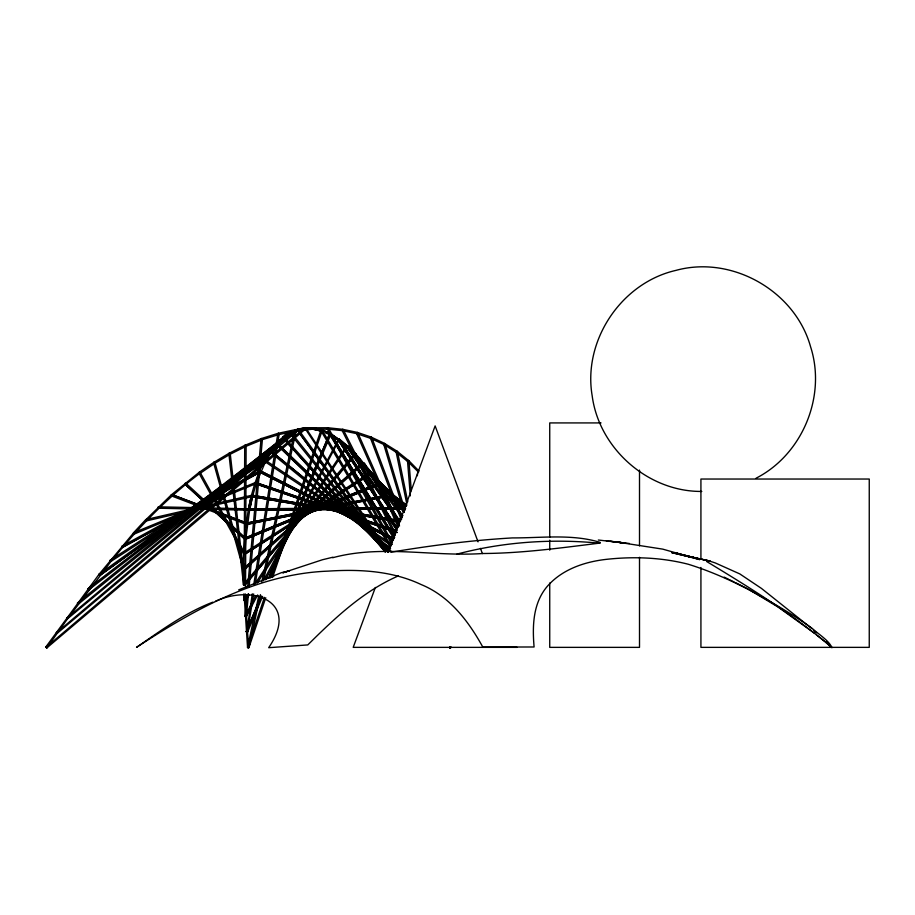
<?xml version="1.0" encoding="UTF-8"?>
<svg xmlns="http://www.w3.org/2000/svg" width="915" height="915" viewBox="0 0 915 915"><rect width="100%" height="100%" fill="white"/><g stroke="black" fill="none" stroke-linecap="round" stroke-linejoin="round"><path stroke-width="1.37" d="M244.98 553.792L244.648 585.245L243.619 584.308L295.373 523.414M293.658 527.612L303.826 515.671L244.705 585.223L247.473 581.929M335.816 509.438L391.334 508.934L391.894 507.985C381.749 488.77 370.198 470.116 355.626 453.909L354.482 453.863L299.983 517.981M305.679 513.464L355.649 453.954M244.111 594.704L247.542 647.477M244.191 576.519L244.236 563.869M244.294 549.812L244.614 471.122M244.614 468.514L244.705 445.834L245.414 445.399L246.124 445.834L246.032 467.096M245.243 593.858L245.494 600.48L245.529 594.716M245.552 587.762L245.78 530.906M245.792 527.337L245.803 524.524M245.815 523.117L246.021 469.727M354.471 453.977L355.466 454.858M397.636 521.31L401.651 519.24M401.17 502.758L377.232 485.03L378.215 484.321L377.438 483.841L376.98 484.79L386.633 501.386M391.94 508.202L391.403 507.836L391.323 508.934L405.322 509.278M406.901 505.183L384.334 495.415L383.888 496.422L390.716 508.591C391.437 508.832 391.62 506.807 391.906 507.848L398.471 520.589C398.277 522.362 397.339 520.258 398.448 520.612M357.788 433.104L357.33 432.486L356.987 433.721L342.507 430.656L342.713 429.318L327.89 427.751L312.804 427.785L312.198 428.426L312.804 429.192L327.822 429.158M313.33 428.106C314.303 428.38 311.02 427.305 312.69 429.181M391.117 545.432L264.595 461.446L264.732 460.783M307.326 508.328L248.972 508.809L248.88 509.575L248.983 510.227L310.174 509.712M255.834 483.303C256.966 482.754 254.919 483.166 255.845 482.491L396.287 530.609M368.505 470.71L355.569 453.829L347.437 445.708L346.51 445.891L392.032 511.988L366.766 475.88M351.44 449.803L347.38 445.742L390.739 507.688M353.453 451.816L355.626 453.977L354.928 454.915L355.638 453.943L354.78 453.794L354.46 454.801L380.297 488.416M288.98 529.007L322.206 430.553L320.868 430.279L321.199 431.034C338.138 434.579 327.261 436.261 330.578 433.55L339.339 439.76L330.521 433.55C328.702 433.23 331.527 434.842 330.761 433.767L394.708 537.368M339.293 439.841C338.573 440.836 338.927 438.754 338.173 439.943L397.064 530.494M338.722 439.349L338.081 439.543L339.259 439.669L339.191 438.971L397.465 528.527M111.173 561.181L67.699 618.643L201.208 507.894M391.906 544.253L265.442 460.291C264.252 460.302 264.755 461.583 265.693 461.183L256.234 483.497L255.823 482.903M397.613 521.173L397.991 521.115M381.898 545.42L304.729 427.946M385.775 536.007L393.427 539.884L259.654 472.026L260.375 470.836L334.192 508.271M313.204 428.986C314.486 428.746 301.092 429.284 305.85 428.037L387.034 550.624M347.609 446.188L347.06 446.84L347.54 445.822M358.005 521.161L282.941 438.01C282.289 435.826 289.277 431.411 291.027 432.44L368.528 529.076M284.085 437.873L283.604 438.239L284.039 437.198M355.58 454.092L384.86 487.741M352.561 452.902L354.574 454.915L354.746 454.229M417.354 475.777L417.823 471.431L418.578 470.928M243.745 554.204L244.477 538.558L248.297 509.415L251.248 495.793L252.643 496.067L256.326 483.326L255.811 483.6M284.027 438.022C272.762 449.025 279.681 442.162 276.261 443.489L270.097 451.747L271.137 451.095L349.656 515.191M245.678 538.878L244.534 538.638L245.861 538.66L249.692 509.621L252.632 496.044L252.037 495.232L398.082 520.292L397.659 521.001M410.332 495.884L407.518 461.069L408.159 460.439L408.925 460.977L411.315 490.715M408.925 461.091L407.804 461.56L418.578 472.209M251.888 495.473L252.117 496.605L146.24 520.932L145.622 520.246L145.954 519.56L251.922 495.221L252.654 496.044L249.681 509.644C247.61 509.037 250.081 509.049 249.029 510.215L331.55 509.472M146.617 520.429L146.32 519.663M282.918 437.976L284.119 437.747M407.781 461.595L396.355 452.387L396.252 451.507L397.487 451.69L407.77 501.752M397.487 451.85L396.355 452.33L397.041 451.541M290.044 432.761L290.947 433.435L274.523 447.058M390.957 492.579L370.415 437.976L370.907 437.279L371.753 437.53L401.994 517.901M371.032 437.244C373.228 437.313 369.843 438.765 371.158 438.319M450.912 647.351C448.339 647.82 452.513 646.653 450.352 647.786M450.672 647.328L450.066 647.683L450.821 647.523M270.131 451.793C270.074 449.677 272.087 452.948 271.16 451.118M270.028 451.553L270.634 451.049M393.69 529.808L343.251 429.593L342.839 430.427M384.197 496.765L384.586 495.896M450.477 647.866L449.631 647.534L450.409 646.894M450.66 647.637L449.631 647.637L450.912 647.168M244.98 553.815L245.723 538.729M166.358 523.517L122.438 547.57L121.787 547.056L121.787 546.324L259.7 470.802L260.489 471.888L259.677 470.813M145.634 519.926L171.368 494.798L199.184 472.3L199.973 473.329C171.208 494.672 145.782 520.143 122.656 547.399L121.626 546.507L122.621 547.364L111.207 561.227M399.546 526.045L397.499 520.669L397.35 521.504M121.718 546.884L122.427 546.758M244.614 585.108L243.47 584.822L243.253 569.21L243.562 553.735L244.843 553.358L243.79 554.238M243.928 584.365C242.601 585.589 244.66 583.312 244.751 584.96M297.832 430.519C300.212 430.164 307.829 428.495 305.347 427.682M243.836 593.915L244.168 600.606L244.923 599.954M346.682 462.247L329.594 434.511C329.892 433.916 331.596 434.168 329.732 434.225M450.706 647.706L449.631 647.568L450.912 647.454M450.352 647.431L449.677 647.488M257.664 594.956L246.387 616.401L245.083 616.138L245.952 615.692M246.432 616.207L248.491 593.652M262.433 439.131L260.924 456.059M329.983 434.808L338.378 440.104L338.093 439.475L346.716 446.875M342.096 510.925L270.177 452.17L270.623 451.209L271.229 452.101L277.451 444.187M194.826 507.162L265.43 461.469L271.137 451.141M248.926 509.312L405.334 507.871M262.594 596.408L247.588 632.025L246.753 632.071L252.288 593.789M260.466 594.659L248.937 647.568L247.439 631.762L253.684 593.949M278.686 433.619L279.189 434.053L277.794 433.824L253.855 583.964M282.861 437.416C282.117 437.427 291.691 432.006 291.05 432.475M245.632 616.436L245.071 616.081L246.97 594.784M247.725 586.549L259.128 460.188M259.494 456.105L261.038 439.086L262.056 438.834M249.132 586.629L260.535 460.268M265.762 597.747L248.903 647.66L247.622 647.511L264.412 597.369M261.804 581.894L294.87 430.176L296.254 430.439L295.82 430.061M256.108 483.063L255.319 483.589L255.537 482.514M248.365 647.34L247.553 647.305L248.365 647.488M328.474 428.38C326.838 430.199 327.753 427.408 327.822 428.392M327.753 429.158L342.576 430.668L342.645 430.039M354.425 454.298L369.74 473.89L377.003 484.836L378.169 484.115M330.601 433.561L321.84 429.776L312.839 427.785L305.198 427.671L297.158 429.638L298.347 429.432L383.534 547.101M321.268 429.856C320.936 430.256 322.995 430.313 321.542 430.142M247.393 631.773L246.249 631.659L261.267 595.951L259.048 601.212M247.576 631.888L246.352 631.75L247.645 631.853L245.494 600.457M402.497 507.894L391.243 507.688L391.917 508.157M246.638 631.899L246.364 631.407L247.565 631.659M245.083 615.921L255.754 595.551M292.274 526.182L338.573 439.211M329.572 434.236L330.818 433.962M265.43 461.469L264.424 460.554L270.314 451.049L271.103 452.159L201.7 502.163M260.455 471.694L260.306 470.79L394.091 538.535M346.362 446.371L362.695 470.047M255.434 483.04L255.399 483.829M355.638 454.332L355.512 454.641M133.464 533.342L134.208 534.051L256.143 483.566M178.894 516.838L99.083 574.288L99.3 574.997L99.884 575.443L171.608 523.826M99.941 575.306L99.003 574.471L99.838 575.135M99.815 574.952L99.06 574.517M363.449 463.299L374.555 475.983M244.9 553.449L200.236 472.54L199.367 472.357L198.978 473.181L243.596 553.918M317.208 428.758L312.839 427.785L305.233 427.682L297.558 429.181L297.364 430.359L298.29 429.593M271.298 451.999L265.636 461.263L264.641 460.691M255.479 582.729L277.394 445.25M278.069 441.041L279.178 434.087M284.965 437.439C298.221 430.851 287.482 435.128 290.432 432.223M378.135 484.012L377.117 484.195L377.232 485.03M110.909 560.975L110.258 560.197L264.652 460.314L265.682 461.194M357.696 432.681L356.484 433.344L398.116 527.326M391.426 508.031C390.053 506.681 391.677 509.987 390.682 508.511L397.179 521.356L397.911 520.269M158.215 507.322L158.741 508.225L191.166 508.946M248.56 509.06L248.937 510.215M277.211 444.393C275.953 442.849 276.216 445.285 277.348 443.329L357.513 520.635M146.594 520.555L145.679 519.834L146.549 520.646M251.522 495.473L252.62 496.159M342.519 430.61L342.793 429.329L357.273 432.383M247.553 647.305L258.773 595.814M263.497 580.739L295.957 431.834M249.612 509.518C248.274 507.916 250.619 510.959 248.297 509.392L251.27 495.781L252.357 496.41M244.111 600.32L245.392 600.149L244.671 600.835M245.437 539.198L244.499 538.569L245.563 538.695M145.599 519.766L133.407 532.919L134.391 533.468M133.83 533.319L133.716 532.736M289.861 432.669C290.936 433.687 291.016 431.834 289.929 433.367L365.611 527.692M200.259 472.906L200.236 472.54M246.261 631.602L247.53 631.739M158.993 508.145L159.05 506.921M277.794 433.824L278.492 433.584M343.308 429.73L342.004 430.256L394.994 535.55M276.261 443.489L388.395 552.374M398.402 521.093L397.796 521.664L251.842 496.616L251.27 495.758L254.988 482.891L255.64 482.846M214.327 462.304L214.007 463.345L214.865 462.43M248.182 647.706L248.056 647.088M346.385 446.257L347.414 446.6M294.87 430.244L295.682 430.016M247.565 647.26L248.239 647.751M282.861 437.301L284.096 437.656M229.665 454.252L230.18 453.474M230.271 453.863L232.959 477.676M243.539 584.765L232.021 481.988M271.24 577.148L276.25 562.325M279.887 551.551L281.717 546.152M282.621 543.464L320.868 430.267M272.59 577.525L284.428 542.481M287.161 534.394L288.076 531.695M159.233 507.836L158.295 507.07L158.787 507.562M196.805 509.072L248.983 510.227L248.537 509.129M375.367 587.441L353.201 647.363L517.089 647.363M388.383 552.271L435.14 425.91L478.042 541.852M254.965 483.074L259.403 471.099L266.539 457.077M347.62 446.074L346.465 446.692L346.945 445.96M251.27 495.758L251.797 496.582M247.405 523.837C247.073 522.98 246.044 523.471 247.405 523.952M287.356 534.028L329.537 433.893L289.575 528.779M249.063 624.922L257.389 605.17M276.81 559.065L269.044 577.514L282.358 545.889L280.139 551.173M270.36 577.971L288.122 535.824M292.011 526.594L330.853 434.373M339.248 439.646L296.837 520.532M363.347 463.345C362.271 466.456 362.969 457.626 366.732 467.634M317.882 507.745L370.712 474.107L370.095 474.107L370.93 473.147M371.33 437.29L370.895 438.376L371.376 437.187L384.666 443.42M404.968 510.398L384.986 443.729L383.877 444.507L396.424 452.445M449.7 647.431L450.557 647.443M264.584 460.428L264.847 460.417M110.235 560.22L110.829 560.518M264.389 579.161L286.292 537.54M265.636 579.824L292.846 528.127M405.665 508.683L369.912 474.073C371.158 474.599 369.637 472.129 369.729 473.879L376.225 483.818M369.832 473.329L370.872 473.066M255.605 483.726L256.108 483.292M264.481 460.497L265.556 461.343L264.79 461.32M298.256 430.267L216.432 499.235M396.755 451.896L397.236 451.358L408.719 460.611L407.518 461.114M185.047 483.314C186.237 485.087 185.276 482.365 185.619 483.932M244.637 538.34L245.678 538.089L245.414 539.21L292.628 519.972M384.632 443.638L384.014 444.61L370.792 438.422L356.907 433.744L357.01 432.578M396.401 452.33L396.961 451.644M397.064 451.415L396.527 452.262M384.106 444.473L384.712 443.5L397.167 451.244M346.888 445.937L339.019 438.857L347.506 445.868M248.137 594.087L244.763 600.114M254.427 584.605L291.37 528.87M293.738 525.313L295.305 522.934M296.883 520.566L346.533 446.005M245.266 600.48L249.315 594.842M257.184 583.004L297.261 522.557M301.984 515.419L347.403 446.76M246.295 631.533L246.947 631.819M67.264 618.3L66.738 617.774L67.756 618.506L46.905 647.831L45.796 647.042L98.934 574.437L133.476 533.022M354.562 454.423L355.352 454.389M197.091 504.165L172.134 494.672L171.322 495.061L171.608 495.976L196.084 505.286M247.187 524.181L303.94 513.029M270.268 451.999L270.989 451.084M357.319 433.55L357.696 433.264M408.262 461L408.628 460.542L407.907 461.366M407.838 461.572L408.467 460.748L408.079 461.183M369.923 473.295L370.335 472.986M277.359 444.335L219.005 489.376M264.904 460.542L265.487 460.337M275.083 445.262L283.936 438.113L283.204 437.084L283.913 437.221M249.326 579.755L254.862 573.248M256.715 571.074L283.501 539.564M307.52 511.325L353.705 457.008M200.133 473.135L198.967 473.135M283.856 437.198L283.044 437.187L283.947 438.068M260.386 472.037L259.448 471.5L260.386 472.037L122.015 547.387M417.812 471.557L418.258 471.763M355.558 453.829L354.654 454.298M276.307 443.42L282.929 437.153M355.306 453.829L354.665 453.989L355.237 454.309M397.236 532.427L255.502 483.532M255.685 482.582L327.387 507.07M244.385 569.736L243.482 568.718L300.795 517.673M305.05 513.898L362.351 462.899L363.072 463.871L362.306 463.905L372.577 475.743M245.609 566.751L249.852 562.977M251.98 561.089L290.181 527.131M311.397 508.271L351.715 472.426M353.842 470.539L355.958 468.652M358.085 466.776L362.351 463.001M307.028 514.047L244.431 569.725C244.362 567.815 243.996 569.919 243.962 569.244M313.41 508.34L363.266 464.054M246.352 616.424C244.568 615.898 247.427 615.806 245.106 616.138M245.929 615.864L245.254 615.681M209.958 509.918L46.779 647.969L46.139 647.248L262.342 463.745M265.613 460.977L304.775 427.843L305.164 428.357M212.131 508.065L305.644 428.883M214.625 500.768L57.222 633.306L56.639 632.7L203.53 508.26M205.703 506.418L222.059 492.647M224.244 490.817L267.866 454.08M271.023 451.335L297.306 429.284C298.439 431.068 297.615 428.312 298.279 429.524M67.092 618.025L207.968 500.448M210.153 498.641L242.978 471.397M251.739 464.134L265.956 452.319M279.098 441.43L281.282 439.612M283.421 437.85L290.249 432.555M203.393 506.075L272.338 448.865M111.047 561.364L188.833 511.028M77.855 603.82L77.375 603.088L193.488 509.323M226.337 482.811L283.799 437.038M78.278 604.14L196.107 509.026M197.686 507.734L206.538 500.597M208.746 498.812L236.39 476.498M249.658 465.792L271.766 447.938M390.442 547.833L320.936 430.782L321.405 430.45L322.103 430.119L390.934 545.878M304.718 428.769L305.461 428.769L305.164 427.911M88.309 588.951L89.018 589.626L88.115 588.642L189.005 510.742M191.853 508.557L195.238 505.949M197.972 503.822L276.41 443.363M88.915 589.706L193.237 509.266M203.313 501.489L208.917 497.154M158.604 506.841L192.596 507.562M181.204 515.179L183.526 513.509M188.147 510.181L270.302 451.438M188.97 511.325L99.907 575.432L99.346 575.043M224.816 485.533L230.603 481.382M242.166 473.055L262.982 458.072M392.455 542.561L328.439 428.106L327.707 427.98L327.193 428.769L329.995 433.779M317.128 506.555L369.957 472.918L370.712 474.05M283.856 438.159L290.673 433.241M245.174 615.818L245.826 615.681M136.541 647.363C160.811 630.538 185.07 612.798 212.818 602.15M246.833 524.158L246.089 523.632L246.718 524.489M342.29 429.615L343.171 429.524M199.207 472.277L213.927 462.247M200.008 473.444L214.716 463.413L213.95 462.292L229.242 453.165M313.079 429.112L312.804 427.831M398.711 519.617L401.056 518.05M397.579 520.292L402.257 517.158M321.851 430.199C322.698 430.29 320.159 431.869 322.069 430.05M321.245 429.833L329.411 433.07M314.291 510.032L244.66 554.364L244.225 553.884L243.882 553.22L307.52 512.663M245.849 553.575L259.059 545.191M261.45 543.659L293.864 523.06M301.069 518.473L313.067 510.844M320.273 506.269L370.678 474.222M136.644 647.271C194.346 609.47 257.641 573.694 328.313 571.12C359.572 569.073 392.421 570.914 421.094 584.525C449.425 596.065 468.469 621.033 482.8 647.065L534.086 646.985C532.324 626.215 532.862 603.557 546.976 586.721C561.535 569.725 583.747 562.027 605.398 559.465C632.917 556.32 661.419 557.349 688.252 564.246C712.659 571.784 735.957 582.581 758.329 594.819C776.835 605.25 795.215 616.001 812.371 628.548C818.845 634.541 828.635 640.168 831.941 647.603C793.282 614.606 749.991 587.716 706.689 561.535L706.449 560.54L708.507 560.723L715.256 562.931L739.789 573.911L761.452 588.414L812.017 628.719M450.249 647.5L449.654 647.671M214.682 463.436L229.951 454.378L245.735 446.463M270.245 451.232L270.806 451.095M756.064 478.225C802.432 454.515 826.6 396.229 810.553 346.682C795.009 290.844 731.806 254.988 675.899 270.394C621.308 282.827 582.752 340.54 592.165 395.715C599.073 448.705 648.209 491.927 701.794 491.435M229.208 453.394L229.791 453.302M201.46 504.302L205.223 502.244M210.233 499.499L219.005 494.695M224.026 491.95L237.808 484.401M240.313 483.029L257.858 473.421M331.779 507.448L384.677 496.834L384.918 495.415M398.002 521.447L397.739 521.413M327.581 428.037L328.439 428.106M229.31 453.211L229.882 454.332L229.265 453.211L245.094 445.205M246.066 523.689L247.382 523.952L246.124 523.803M384.689 496.456L383.923 496.502M398.334 575.912C362.981 591.307 334.764 618.174 307.783 644.926L268.678 647.694C300.337 601.544 252.906 584.022 215.471 601.246M133.601 532.782L255.308 482.548M246.558 632.002L247.496 631.659M261.999 439.818L245.678 446.486L245.117 445.239L261.473 438.514L278.274 433.264M245.048 538.443L311.111 510.856M320.204 507.139L377.312 483.772L377.723 484.847L377.323 483.852M245.449 539.255L319.438 508.98M322.034 507.916L377.815 485.03M246.215 537.391L290.776 519.194M293.406 518.13L303.883 513.841M319.61 507.425L375.974 484.424M307.04 514.081L318.832 509.266M322.766 507.665L369.946 488.404M372.577 487.329L377.815 485.19M238.666 589.889L281.454 572.653L289.689 570.788L282.769 572.813L322.435 559.751L332.934 557.201M391.757 507.848L390.671 508.374L391.38 507.962M247.622 647.477L248.182 647.5M246.867 524.398L246.65 523.14L316.213 509.083M245.826 616.127L245.106 616.115L246.307 616.058M245.106 616.081L245.826 615.829M255.457 483.841L321.577 506.567M332.671 557.75C381.509 544.379 433.001 556.949 482.891 553.506C522.03 553.301 561.032 547.891 599.657 543.121L600.229 542.401C572.138 533.765 541.531 538.02 512.457 537.917C471.683 540.239 431.125 545.477 390.854 552.225M261.564 438.605L261.987 439.772L261.541 438.537L261.987 439.772L278.698 434.614L294.493 431.274M327.822 428.975L327.822 428.014M244.797 600.332L244.122 600.503L245.426 600.366M245.678 446.234L245.22 446.246M456.997 554.113C503.502 541.829 552.134 538.546 599.965 543.236M305.118 427.682L305.77 428.048M312.633 427.808L307.429 428.346M244.168 600.423L244.74 600.412M384.586 496.822L327.627 508.225M99.095 574.277L99.678 574.723M278.343 433.253L295.419 429.638L295.579 430.393M329.629 434.556L325.568 432.955M247.988 522.808L309.236 510.524M331.505 506.064L323.155 507.734L385.215 495.747L334.284 505.503M246.878 524.489L323.453 509.06L310.906 511.634M271.046 452.17L270.371 452.101M338.184 439.886L338.813 439.257M246.146 616.104L245.632 616.138M384.3 444.621L385.032 443.832M243.722 553.769C244.923 553.827 243.699 553.22 244.66 554.33M384.071 496.639L406.317 506.475M300.795 429.055L295.488 429.627L295.579 430.519M296.963 430.885L312.873 429.192L312.736 427.865M278.423 434.293L279.144 434.145L278.297 434.27M260.363 470.859L259.654 472.026M244.351 569.244L243.321 569.473L228.876 517.638M244.408 569.187L244.168 569.187M331.516 508.134L389.859 507.653M317.288 509.655L330.098 509.552M340.06 509.472L381.326 509.129M384.174 509.106L389.87 509.06M244.534 553.815L244.145 553.724M278.618 434.316L278.297 433.344L278.503 433.996M601.029 422.924L549.732 422.924L549.732 537.288M309.018 429.146L312.804 429.192M198.235 507.688L249.017 508.854M392.684 509.083L402.497 509.3M244.214 553.861L243.95 553.198M261.804 438.777C259.448 439.28 263.451 439.486 261.919 439.76M397.888 521.63L347.208 513.052M245.186 538.512L244.957 538.009M354.517 454.755L346.465 446.714M384.62 443.5L383.682 444.233L404.087 512.309M598.307 540.022L624.419 543.041L606.313 540.754M629.429 543.487L618.574 542.275L662.746 549.137L699.678 559.603L676.711 553.198L699.712 559.076L684.26 555.153M610.682 541.291L621.743 542.641M253.455 495.461L295.534 502.712M298.347 503.193L315.172 506.098M319.381 506.819L322.183 507.299M344.623 511.165L353.041 512.617M355.855 513.098L379.691 517.215M382.504 517.696L389.516 518.908M392.318 519.388L395.12 519.869M251.831 496.616L312.141 507.001M324.768 509.175L337.395 511.359M690.07 556.629L697.562 558.425L688.56 556.343L708.507 560.723M321.497 431.125L312.541 429.135L320.41 430.896M695.8 557.978L710.303 561.215L701.531 559.248M678.873 554.353L692.163 557.475L671.793 552.626M671.713 552.603L677.535 554.033M321.245 431.068L322.206 430.553M362.397 462.887L362.249 463.836L365.074 467.222M243.539 568.661L243.299 569.427M171.551 495.953L172.363 495.575L172.134 494.672L197.96 504.497M370.735 472.964L399.352 500.642M357.353 432.406L371.318 437.107M347.643 514.024L353.041 515.888M362.489 519.125L396.252 530.711M329.686 509.346L344.532 514.447M356.69 518.622L359.389 519.548M362.088 520.475L397.19 532.53M276.433 444.381L277.371 443.352L344.132 507.802M211.548 509.655L220.744 513.155M223.374 514.15L244.397 522.145M200.545 505.48L208.288 508.42M210.873 509.403L247.084 523.186M203.839 508.237L246.444 524.444M386.119 496.079L391.311 498.378M395.2 500.093L399.1 501.82M386.839 497.943L394.628 501.386M398.517 503.101L402.406 504.828M724.154 577.125L728.615 579.298M729.724 579.847L734.207 582.032M735.317 582.581L746.972 588.448M358.394 520.543L368.585 525.702M371.135 526.994L394.056 538.615M260.958 472.735L328.462 506.956M336.102 510.822L353.933 519.869M366.675 526.319L383.236 534.715M748.218 589.1L778.013 607.011L814.419 633.203M56.25 632.402L57.302 633.146L56.684 632.757M333.06 436.81L338.367 440.161M57.268 633.134L56.684 632.585M77.626 603.431L78.29 604.094L77.786 603.545M78.278 603.911L77.764 603.305M45.796 647.042L46.699 647.889M383.968 496.388L384.449 495.541L384.632 496.147M88.618 589.191L88.549 589.409M391.586 494.043L406.42 504.988L377.929 483.818M377.197 485.144L379.473 486.826M382.893 489.353L389.744 494.409M396.584 499.464L398.871 501.157M403.446 504.451L405.734 506.144M88.858 589.26L88.252 588.608L88.709 589.043M110.612 560.735C111.87 561.741 109.079 559.5 110.704 560.815M816.546 634.873L824.369 641.06M825.399 641.873L831.895 647.58L825.707 641.655M351.863 516.998L356.29 520.612M359.606 523.323L390.568 548.6M272.224 452.021L340.78 508.019M342.988 509.827L345.207 511.634M378.375 538.729L389.435 547.765M349.862 517.192L390.751 550.658M342.301 443.386L349.541 449.883M121.672 546.564L122.587 547.284M185.985 483.269L245.712 538.134M206.927 504.394L184.922 484.195L244.648 539.061L240.451 535.195M209.02 506.327L213.218 510.17M215.311 512.091L227.881 523.643M229.974 525.565L238.358 533.262M813.812 630.412L816.512 632.963M359.572 522.614L362.66 525.587M364.708 527.578L389.378 551.356M377.884 479.975L397.293 498.744M374.99 479.117L378.055 482.079M394.411 497.874L402.577 505.778M346.19 509.781L348.249 511.76M350.308 513.75L353.384 516.723M383.191 545.466L389.355 551.413M278.412 446.36L349.324 514.768M355.489 520.715L376.042 540.536M403.446 504.6L405.482 506.578M158.272 507.059L159.141 507.951M45.956 647.019L46.391 647.545M45.91 646.916L46.665 647.854L46.219 647.26M408.731 460.554L419.024 471.065M171.414 494.855L172.272 495.816L171.677 495.118M284.039 437.13L365.748 527.646M378.101 541.337L387.594 551.859M358.954 522.213L360.853 524.318M364.65 528.538L385.558 551.688M283.879 439.097L313.33 471.728M315.229 473.833L353.236 515.946M366.538 530.677L383.637 549.629M377.357 479.208L383.911 486.746M394.205 498.584L396.069 500.734M398.883 503.971L402.623 508.271L389.538 493.128M375.356 479.06L378.169 482.285M383.774 488.747L395.006 501.66M396.881 503.81L404.361 512.423L375.379 478.968M371.204 532.416L373.869 535.744M378.33 541.291L380.102 543.521M370.964 534.36L372.725 536.613M375.413 539.907L385.192 552.157M110.498 561.032L110.99 561.387L110.292 560.701M374.532 478.568L378.844 484.184M383.145 489.8L402.943 515.637M383.751 492.911L401.822 516.495M373.183 535.206L297.146 429.97L323.064 466.01M384.883 551.356L381.532 546.735L384.872 551.368M324.734 468.32L348.958 501.775M350.628 504.074L364.822 523.689M393.187 511.188L400.518 521.687M228.91 453.897L231.712 479.163M214.67 463.345L213.984 462.269L214.419 463.001M341.615 442.723L370.312 486.837M375.745 495.175L396.687 527.372M338.87 441.11L379.21 503.101M384.643 511.451L395.509 528.138M333.769 438.628L335.999 442.242M337.486 444.644L393.965 536.179M348.18 464.626L393.507 538.123M290.032 432.429L289.929 433.07M332.076 437.519L391.929 544.505M244.717 445.914L245.163 445.228M394.331 531.077L395.6 533.617M357.788 432.806L380.308 483.646M382.035 487.558L390.705 507.127M392.444 511.039L398.803 525.393M391.792 494.763L401.216 519.812M480.455 548.36L482.377 553.575M246.604 523.186L246.775 524.123M214.968 462.555L221.43 485.739M222.185 488.461L244.614 568.924M213.675 463.104L228.498 516.289M295.499 429.707L295.602 430.519M396.092 451.884L406.809 504.062M233.405 481.599L244.865 584.651M700.924 558.916L700.924 479.037L869.25 479.037L869.25 647.363L700.924 647.363L700.924 567.472M639.505 470.104L639.505 545.866M639.505 557.304L639.505 647.363L549.732 647.363L549.732 583.027M549.732 540.147L549.732 550.155M362.18 463.55L363.049 462.841L362.191 463.493M259.357 471.214L259.345 471.294M272.67 576.187L264.744 579.412L274.123 575.604L272.67 576.187M357.193 433.596L356.564 433.47L357.136 433.607"/></g></svg>
